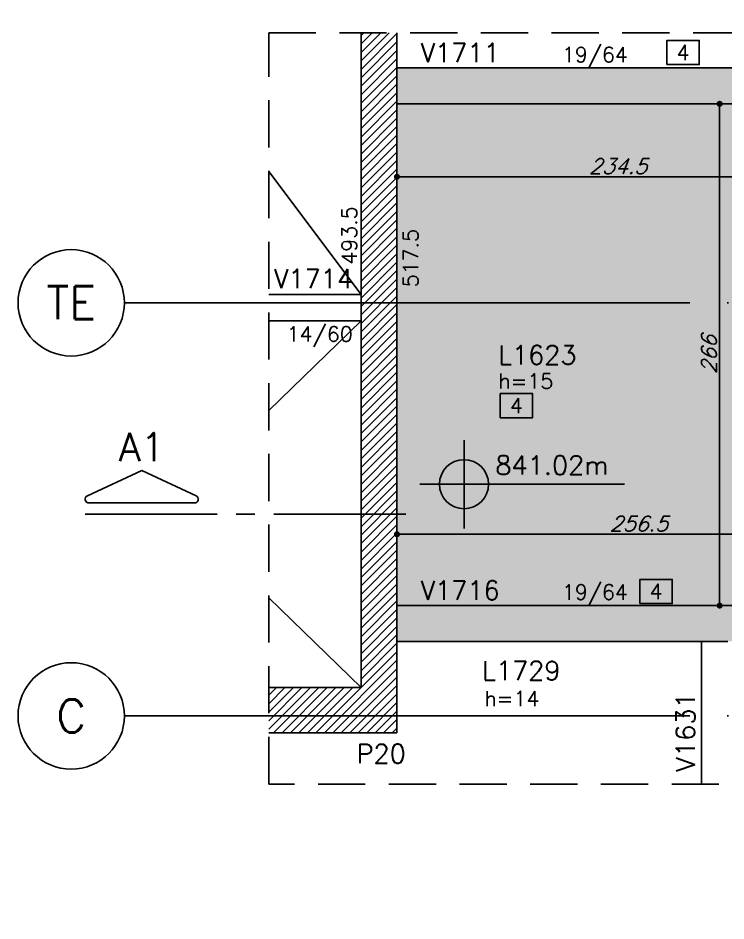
# Model space of a CAD drawing. Header units: millimetres. Extents: x -832 to 3668, y -1574 to 5296.
# Drawn here: x 2558.5 to 2934, y 2747.7 to 3226.4 of the extents above; entities that cross this region are included whole.
import ezdxf
from ezdxf.enums import TextEntityAlignment as Align

# ---------------------------------------------------------------- set-up
doc = ezdxf.new("R2010")
doc.units = ezdxf.units.MM
doc.header["$LTSCALE"] = 50
doc.linetypes.add('DASHED', pattern=[0.75, 0.5, -0.25])
doc.linetypes.add('EIXO', pattern=[6.8, 6, -0.4, 0, -0.4])
for name, color, linetype in [('F-AUX-RED', 1, 'Continuous'), ('F-CORTE-INDICAÇÃO', 4, 'Continuous'), ('F-COTAS', 106, 'Continuous'), ('F-EIXO', 12, 'EIXO'), ('F-LAJES', 3, 'Continuous'), ('F-LAJES-DIM', 2, 'Continuous'), ('F-LAJES-NOME', 4, 'Continuous'), ('F-NÍVEL-PLANTA', 2, 'Continuous'), ('F-PILARES-DIM', 172, 'Continuous'), ('F-PILARES-HACH', 174, 'Continuous'), ('F-PILARES-NOME', 170, 'Continuous'), ('F-PILARES-S', 170, 'Continuous'), ('F-TEXTO', 6, 'Continuous'), ('F-VIGAS', 3, 'Continuous'), ('F-VIGAS-DIM', 2, 'Continuous'), ('F-VIGAS-NOME', 4, 'Continuous'), ('F-VÃO', 1, 'Continuous')]:
    doc.layers.add(name, color=color, linetype=linetype)
doc.layers.add('F-DESNIVEL-3', color=7, linetype='Continuous', true_color=0xd5c7ff)
doc.styles.add('CP-TEXT-INCL', font='romans.shx', dxfattribs={"oblique": 20})
doc.styles.add('MCP', font='romans.shx')
doc.styles.add('ROMANS', font='romans.shx')
doc.dimstyles.new('CP-COTAS-50', dxfattribs={"dimscale": 0.64, "dimtxt": 12.5, "dimasz": 5, "dimexe": 5, "dimexo": 5, "dimgap": 2.5, "dimtad": 1, "dimdec": 1, "dimdsep": 46, "dimtxsty": 'CP-TEXT-INCL', "dimblk1": 'DOT', "dimblk2": 'DOT', "dimsah": 1, "dimcen": 9, "dimclrd": 256, "dimclre": 256, "dimclrt": 256, "dimadec": 0, "dimazin": 0, "dimtfac": 1, "dimtdec": 1, "dimtmove": 2, "dimatfit": 3, "dimldrblk": 'DOT', "dimfxl": 5, "dimtolj": 1, "dimarcsym": 0})
pattern_1 = [(0, (0, 0), (0, 6.985), [5.08, -1.905]), (90, (0, 0), (-6.985, 4e-16), [5.08, -1.905])]

# ---------------------------------------------------------------- blocks, each defined once
blk = doc.blocks.new('*U7')
at = {"layer": 'F-EIXO'}
blk.add_line((0, 0), (909.22, 0), dxfattribs=at)
at = {"layer": 'F-EIXO', "color": 2, "linetype": 'Continuous'}
blk.add_circle((-28.21, 0), 28.21, dxfattribs=at)
at = {"layer": 'F-TEXTO', "style": 'ROMANS'}
blk.add_attdef('EIXO', text='', height=17.5, dxfattribs=at).set_placement((-28.21, 0), align=Align.MIDDLE_CENTER)
blk = doc.blocks.new('*U6')
at = {"layer": 'F-LAJES-DIM', "color": 1}
blk.add_lwpolyline([(0, 0), (21.39, 0), (21.39, 16), (0, 16)], close=True, dxfattribs=at)
at = {"layer": 'F-LAJES-DIM', "style": 'MCP'}
blk.add_attdef('DIM', text='', height=10, dxfattribs=at).set_placement((10.7, 8), align=Align.MIDDLE_CENTER)
blk = doc.blocks.new('Nível - Planta')
at = {"layer": 'F-NÍVEL-PLANTA'}
h = blk.add_hatch(color=71, dxfattribs=at)
h.paths.add_polyline_path([(0, 0), (0, 0.2604, 0.414214), (-0.2604, 0)])
h.paths.add_polyline_path([(0.2604, 0), (0, 0), (0, -0.2604, 0.414214)])
for p, q in [((0, -0.4688), (0, 0.4688)), ((-0.4688, 0), (1.704, 0))]:
    blk.add_line(p, q, dxfattribs=at)
blk.add_circle((0, 0), 0.2604, dxfattribs=at)
at = {"layer": 'F-TEXTO', "color": 3, "style": 'MCP'}
blk.add_attdef('NÍVEL', (0.3329, 0.1021), '', height=0.2, dxfattribs=at)
blk = doc.blocks.new('*U9')
at = {"layer": 'F-CORTE-INDICAÇÃO'}
for p, q in [((-100, 0), (-170, 0)), ((-80, 0), (-90, 0)), ((-70, 0), (0, 0))]:
    blk.add_line(p, q, dxfattribs=at)
blk.add_lwpolyline([(-112, 6, 0.802585), (-111.15, 9.81), (-140, 23.26), (-168.85, 9.81, 0.802585), (-168, 6)], format="xyb", close=True, dxfattribs=at)
at = {"layer": 'F-CORTE-INDICAÇÃO', "style": 'ROMANS'}
blk.add_attdef('CORTE', text='', height=15, dxfattribs=at).set_placement((-140, 35.76), align=Align.MIDDLE_CENTER)
at = {"layer": 'F-CORTE-INDICAÇÃO', "color": 2, "style": 'ROMANS'}
blk.add_attdef('FOLHA', text='', height=12, dxfattribs=at).set_placement((-140, -10), align=Align.MIDDLE_CENTER)
blk = doc.blocks.new('_DOT')
at = {"color": 0, "linetype": 'ByBlock'}
blk.add_line((-0.5, 0), (-1, 0), dxfattribs=at)
at = {"color": 0, "linetype": 'ByBlock', "const_width": 0.5}
blk.add_lwpolyline([(-0.25, 0, 1), (0.25, 0, 1)], format="xyb", close=True, dxfattribs=at)
blk = doc.blocks.new('*D372')
at = {"layer": 'DEFPOINTS', "color": 0, "transparency": 16777216}
for p in [(2759.46, 2950.1), (3015.96, 2952.7), (3015.96, 2946.31)]:
    blk.add_point(p, dxfattribs=at)
at = {"layer": 'F-COTAS', "lineweight": -2, "transparency": 16777216}
for p, q in [((2759.46, 2953.3), (2759.46, 2955.9)), ((3015.96, 2949.51), (3015.96, 2955.9)), ((2762.66, 2952.7), (3012.76, 2952.7))]:
    blk.add_line(p, q, dxfattribs=at)
at = {"layer": 'F-COTAS', "lineweight": -2, "transparency": 16777216, "xscale": 3.2, "yscale": 3.2, "zscale": 3.2, "rotation": 180}
blk.add_blockref('_DOT', (2759.46, 2952.7), dxfattribs=at)
at = {"layer": 'F-COTAS', "lineweight": -2, "transparency": 16777216, "xscale": 3.2, "yscale": 3.2, "zscale": 3.2}
blk.add_blockref('_DOT', (3015.96, 2952.7), dxfattribs=at)
at = {"layer": 'F-COTAS', "transparency": 16777216, "insert": (2887.71, 2958.3), "char_height": 8, "attachment_point": 5, "style": 'CP-TEXT-INCL'}
blk.add_mtext('\\A1;256.5', dxfattribs=at)
blk = doc.blocks.new('*D380')
at = {"layer": 'DEFPOINTS', "color": 0, "transparency": 16777216}
for p in [(2759.46, 3140.18), (2993.96, 3142.23), (2993.96, 3136.57)]:
    blk.add_point(p, dxfattribs=at)
at = {"layer": 'F-COTAS', "lineweight": -2, "transparency": 16777216}
for p, q in [((2759.46, 3143.38), (2759.46, 3145.43)), ((2993.96, 3139.77), (2993.96, 3145.43)), ((2762.66, 3142.23), (2990.76, 3142.23))]:
    blk.add_line(p, q, dxfattribs=at)
at = {"layer": 'F-COTAS', "lineweight": -2, "transparency": 16777216, "xscale": 3.2, "yscale": 3.2, "zscale": 3.2, "rotation": 180}
blk.add_blockref('_DOT', (2759.46, 3142.23), dxfattribs=at)
at = {"layer": 'F-COTAS', "lineweight": -2, "transparency": 16777216, "xscale": 3.2, "yscale": 3.2, "zscale": 3.2}
blk.add_blockref('_DOT', (2993.96, 3142.23), dxfattribs=at)
at = {"layer": 'F-COTAS', "transparency": 16777216, "insert": (2876.71, 3147.83), "char_height": 8, "attachment_point": 5, "style": 'CP-TEXT-INCL'}
blk.add_mtext('\\A1;234.5', dxfattribs=at)
blk = doc.blocks.new('*D371')
at = {"layer": 'DEFPOINTS', "color": 0, "transparency": 16777216}
for p in [(2927.96, 3180.9), (2930.63, 3180.9), (2927.96, 2914.9)]:
    blk.add_point(p, dxfattribs=at)
at = {"layer": 'F-COTAS', "lineweight": -2, "transparency": 16777216}
for p, q in [((2931.16, 3180.9), (2933.83, 3180.9)), ((2930.63, 2918.1), (2930.63, 3177.7)), ((2931.16, 2914.9), (2933.83, 2914.9))]:
    blk.add_line(p, q, dxfattribs=at)
at = {"layer": 'F-COTAS', "lineweight": -2, "transparency": 16777216, "xscale": 3.2, "yscale": 3.2, "zscale": 3.2}
for p, rotation in [((2930.63, 3180.9), 90), ((2930.63, 2914.9), 270)]:
    blk.add_blockref('_DOT', p, dxfattribs=dict(at, rotation=rotation))
at = {"layer": 'F-COTAS', "transparency": 16777216, "insert": (2925.03, 3047.9), "char_height": 8, "attachment_point": 5, "rotation": 90, "style": 'CP-TEXT-INCL'}
blk.add_mtext('\\A1;266', dxfattribs=at)

msp = doc.modelspace()

# ---------------------------------------------------------------- hatches: boundary and pattern name
h = msp.add_hatch()
h.set_pattern_fill('ANGLE', color=256)
h.set_pattern_definition(pattern_1)
h.paths.add_polyline_path([(2769.93, 3200.52), (2816.84, 3200.52), (2816.84, 3215.52), (2769.93, 3215.52)], flags=9)
h = msp.add_hatch()
h.set_pattern_fill('ANGLE', color=256)
h.set_pattern_definition(pattern_1)
h.paths.add_polyline_path([(2846.19, 3197.31), (2888.1, 3197.31), (2888.1, 3215.59), (2846.19, 3215.59)], flags=9)
h = msp.add_hatch()
h.set_pattern_fill('ANGLE', color=256)
h.set_pattern_definition(pattern_1)
h.paths.add_polyline_path([(2740.21, 3094.79), (2740.21, 3130.79), (2728.21, 3130.79), (2728.21, 3094.79)], flags=9)
h = msp.add_hatch()
h.set_pattern_fill('ANGLE', color=256)
h.set_pattern_definition(pattern_1)
h.paths.add_polyline_path([(2772.71, 3082.79), (2772.71, 3118.79), (2760.71, 3118.79), (2760.71, 3082.79)], flags=9)
h = msp.add_hatch()
h.set_pattern_fill('ANGLE', color=256)
h.set_pattern_definition(pattern_1)
h.paths.add_polyline_path([(2692.15, 3080.68), (2742.39, 3080.68), (2742.39, 3095.68), (2692.15, 3095.68)], flags=9)
h = msp.add_hatch()
h.set_pattern_fill('ANGLE', color=256)
h.set_pattern_definition(pattern_1)
h.paths.add_polyline_path([(2700.23, 3049.09), (2741.76, 3049.09), (2741.76, 3067.38), (2700.23, 3067.38)], flags=9)
h = msp.add_hatch()
h.set_pattern_fill('ANGLE', color=256)
h.set_pattern_definition(pattern_1)
h.paths.add_polyline_path([(2812.56, 3040.29), (2860.42, 3040.29), (2860.42, 3055.29), (2812.56, 3055.29)], flags=9)
h = msp.add_hatch()
h.set_pattern_fill('ANGLE', color=256)
h.set_pattern_definition(pattern_1)
h.paths.add_polyline_path([(2812.77, 3027.9), (2846.48, 3027.9), (2846.48, 3039.9), (2812.77, 3039.9)], flags=9)
h = msp.add_hatch()
h.set_pattern_fill('ANGLE', color=256)
h.set_pattern_definition(pattern_1)
h.paths.add_polyline_path([(2769.93, 2915.52), (2819.69, 2915.52), (2819.69, 2930.52), (2769.93, 2930.52)], flags=9)
h = msp.add_hatch()
h.set_pattern_fill('ANGLE', color=256)
h.set_pattern_definition(pattern_1)
h.paths.add_polyline_path([(2846.19, 2912.31), (2888.1, 2912.31), (2888.1, 2930.59), (2846.19, 2930.59)], flags=9)
h = msp.add_hatch()
h.set_pattern_fill('ANGLE', color=256)
h.set_pattern_definition(pattern_1)
h.paths.add_polyline_path([(2804.03, 2872.92), (2851.41, 2872.92), (2851.41, 2887.92), (2804.03, 2887.92)], flags=9)
h = msp.add_hatch()
h.set_pattern_fill('ANGLE', color=256)
h.set_pattern_definition(pattern_1)
h.paths.add_polyline_path([(2805.39, 2859.56), (2839.48, 2859.56), (2839.48, 2871.56), (2805.39, 2871.56)], flags=9)
h = msp.add_hatch()
h.set_pattern_fill('ANGLE', color=256)
h.set_pattern_definition(pattern_1)
h.paths.add_polyline_path([(2920.01, 2824.84), (2920.01, 2871.75), (2905.01, 2871.75), (2905.01, 2824.84)], flags=9)
h = msp.add_hatch()
h.set_pattern_fill('ANGLE', color=256)
h.set_pattern_definition(pattern_1)
h.paths.add_polyline_path([(2737.43, 2828.87), (2768.15, 2828.87), (2768.15, 2843.87), (2737.43, 2843.87)], flags=9)
at = {"layer": 'F-DESNIVEL-3'}
h = msp.add_hatch(color=256, dxfattribs=at)
h.dxf.hatch_style = 1
h.paths.add_polyline_path([(2993.96, 4004.9), (2993.96, 4130.9), (2759.46, 4131.15), (2759.46, 3864.9), (3015.96, 3864.9), (3015.96, 4004.9)])
h.paths.add_polyline_path([(2759.46, 3181.15), (2759.46, 2914.9), (3015.96, 2914.9), (3015.96, 3040.9), (2993.96, 3040.9), (2993.96, 3180.9)])
h.paths.add_polyline_path([(3015.96, 1964.9), (3015.96, 2090.9), (2993.96, 2090.9), (2993.96, 2230.9), (2759.46, 2231.15), (2759.46, 1964.9)])
h.paths.add_polyline_path([(2759.46, 1281.15), (2759.46, 1014.9), (2959.96, 1014.9), (2959.96, 1140.9), (2993.96, 1140.9), (2993.96, 1280.65)])
h = msp.add_hatch(color=256, dxfattribs=at)
h.dxf.hatch_style = 1
h.paths.add_polyline_path([(2989.96, 3199.9), (2759.46, 3199.9), (2759.46, 3181.15), (2989.96, 3180.9)])
h = msp.add_hatch(color=256, dxfattribs=at)
h.dxf.hatch_style = 1
h.paths.add_polyline_path([(2759.46, 2895.9), (3116.46, 2895.9), (3116.46, 2914.9), (2759.46, 2914.9)])
at = {"layer": 'F-PILARES-HACH', "linetype": 'Continuous'}
h = msp.add_hatch(dxfattribs=at)
h.set_pattern_fill('ANSI31', color=256, style=0)
h.set_pattern_definition([(45, (2740.456, 2871.3982), (-2.245064, 2.245064), [])])
edge = h.paths.add_edge_path()
edge.add_arc((-57246.69, 2858.84), 59938.19, -0.0109391, 0.0109391, ccw=False)
edge.add_line((2691.49, 2847.4), (2759.46, 2847.4))
edge.add_line((2759.46, 2847.4), (2759.46, 3218.57))
edge.add_line((2759.46, 3218.57), (2741.49, 3218.57))
edge.add_arc((2741.49, 3168.57), 50, 90, 91.1899)
edge.add_line((2740.46, 3218.56), (2740.46, 2871.4))
edge.add_line((2740.46, 2871.4), (2691.49, 2871.4))
edge.add_line((2691.49, 2871.4), (2691.49, 2870.29))

# ---------------------------------------------------------------- linework, layer by layer
at = {"layer": 'F-AUX-RED', "color": 1, "linetype": 'DASHED'}
msp.add_lwpolyline([(2691.49, 3218.57), (3417.68, 3218.57), (3417.68, 2820.29), (2691.49, 2820.29)], close=True, dxfattribs=at)
at = {"layer": 'F-LAJES'}
msp.add_lwpolyline([(3015.96, 2914.9), (3015.96, 3040.9), (2993.96, 3040.9), (2993.96, 3180.9), (2759.46, 3181.15), (2759.46, 2914.9), (3044.96, 2914.9)], dxfattribs=at)
at = {"layer": 'F-PILARES-S', "linetype": 'Continuous'}
for points in [[(2740.46, 3218.56), (2740.46, 2871.4), (2691.49, 2871.4)], [(2759.46, 2847.4), (2759.46, 3218.57)], [(2691.49, 2847.4), (2759.46, 2847.4)]]:
    msp.add_lwpolyline(points, dxfattribs=at)
at = {"layer": 'F-VIGAS'}
for points in [[(2989.96, 3199.9), (2759.46, 3199.9)], [(2759.46, 3180.9), (2999.46, 3180.9)], [(2740.46, 3079.9), (2691.49, 3079.9)], [(2691.49, 3065.9), (2740.46, 3065.9)], [(2927.96, 2914.9), (2759.46, 2914.9)], [(3116.46, 2914.9), (2927.96, 2914.9)], [(2759.46, 2895.9), (2920.96, 2895.9)], [(2920.96, 2895.9), (2920.96, 2820.29)], [(2934.96, 2895.9), (2920.96, 2895.9)]]:
    msp.add_lwpolyline(points, dxfattribs=at)
at = {"layer": 'F-VÃO'}
for p, q in [((2691.49, 3145.02), (2740.46, 3079.9)), ((2691.49, 3018.28), (2740.46, 3065.9)), ((2691.49, 2919.01), (2740.46, 2871.4))]:
    msp.add_line(p, q, dxfattribs=at)

# ---------------------------------------------------------------- block references
at = {"layer": 'F-CORTE-INDICAÇÃO', "linetype": 'Continuous'}
ref = msp.add_blockref('*U9', (2764.1, 2963.28), dxfattribs=at)
ref.add_attrib('CORTE', 'A1', dxfattribs={"height": 15, "style": 'ROMANS'}).set_placement((2624.1, 2999.04), align=Align.MIDDLE_CENTER)
at = {"layer": 'F-EIXO', "linetype": 'Continuous'}
for p, values in [((2614.89, 3075.4), {'EIXO': 'TE'}), ((2614.89, 2856.4), {'EIXO': 'C'})]:
    msp.add_blockref('*U7', p, dxfattribs=at).add_auto_attribs(values)
at = {"layer": 'F-LAJES-DIM', "linetype": 'Continuous', "xscale": 0.8, "yscale": 0.8, "zscale": 0.8}
for p in [(2902.68, 3201.7), (2814.25, 3014.5), (2888.36, 2915.98)]:
    msp.add_blockref('*U6', p, dxfattribs=at).add_auto_attribs({'DIM': '4'})
at = {"layer": 'F-NÍVEL-PLANTA', "linetype": 'Continuous', "xscale": 50, "yscale": 50, "zscale": 50}
msp.add_blockref('Nível - Planta', (2795.02, 2979.22), dxfattribs=at).add_auto_attribs({'NÍVEL': '841.02m'})

# ---------------------------------------------------------------- texts
at = {"layer": 'F-LAJES-DIM', "linetype": 'Continuous', "style": 'MCP'}
for s, p in [('h=15', (2813.24, 3029.9)), ('h=14', (2805.86, 2861.56))]:
    msp.add_text(s, height=8, dxfattribs=at).set_placement(p)
at = {"layer": 'F-LAJES-NOME', "linetype": 'Continuous', "style": 'MCP'}
for s, p in [('L1623', (2813.15, 3042.79)), ('L1729', (2804.62, 2875.42))]:
    msp.add_text(s, height=10, dxfattribs=at).set_placement(p)
at = {"layer": 'F-PILARES-DIM', "linetype": 'Continuous', "style": 'MCP'}
for s, p in [('493.5', (2738.21, 3095.65)), ('517.5', (2770.71, 3083.65))]:
    msp.add_text(s, height=8, rotation=90, dxfattribs=at).set_placement(p)
at = {"layer": 'F-PILARES-NOME', "linetype": 'Continuous', "style": 'MCP'}
msp.add_text('P20', height=10, dxfattribs=at).set_placement((2738.03, 2831.37))
at = {"layer": 'F-VIGAS-DIM', "linetype": 'Continuous', "style": 'MCP'}
for s, p in [('19/64', (2846.96, 3203.02)), ('14/60', (2701, 3054.81)), ('19/64', (2846.96, 2918.02))]:
    msp.add_text(s, height=8, dxfattribs=at).set_placement(p)
at = {"layer": 'F-VIGAS-NOME', "linetype": 'Continuous', "style": 'MCP'}
for s, p in [('V1711', (2771.96, 3203.02)), ('V1714', (2694.18, 3083.18)), ('V1716', (2771.96, 2918.02))]:
    msp.add_text(s, height=10, dxfattribs=at).set_placement(p)
msp.add_text('V1631', height=10, rotation=90, dxfattribs=at).set_placement((2917.51, 2826.87))

# ---------------------------------------------------------------- dimensions: what is measured, and where the dimension line sits
at = {"layer": 'F-COTAS'}
dim = msp.add_linear_dim(base=(2930.63, 3180.9), p1=(2927.96, 2914.9), p2=(2927.96, 3180.9), angle=90, dimstyle='CP-COTAS-50', dxfattribs=at)
dim.commit()
dim.dimension.update_dxf_attribs({"geometry": '*D371', "text_midpoint": (2925.03, 3047.9)})
for base, p1, p2, picture, middle in [((2993.96, 3142.23), (2759.46, 3140.18), (2993.96, 3136.57), '*D380', (2876.71, 3147.83)), ((3015.96, 2952.7), (2759.46, 2950.1), (3015.96, 2946.31), '*D372', (2887.71, 2958.3))]:
    dim = msp.add_linear_dim(base=base, p1=p1, p2=p2, dimstyle='CP-COTAS-50', override={"dimfxl": 2.5}, dxfattribs=at)
    dim.commit()
    dim.dimension.update_dxf_attribs({"geometry": picture, "text_midpoint": middle})

doc.saveas('drawing.dxf')
